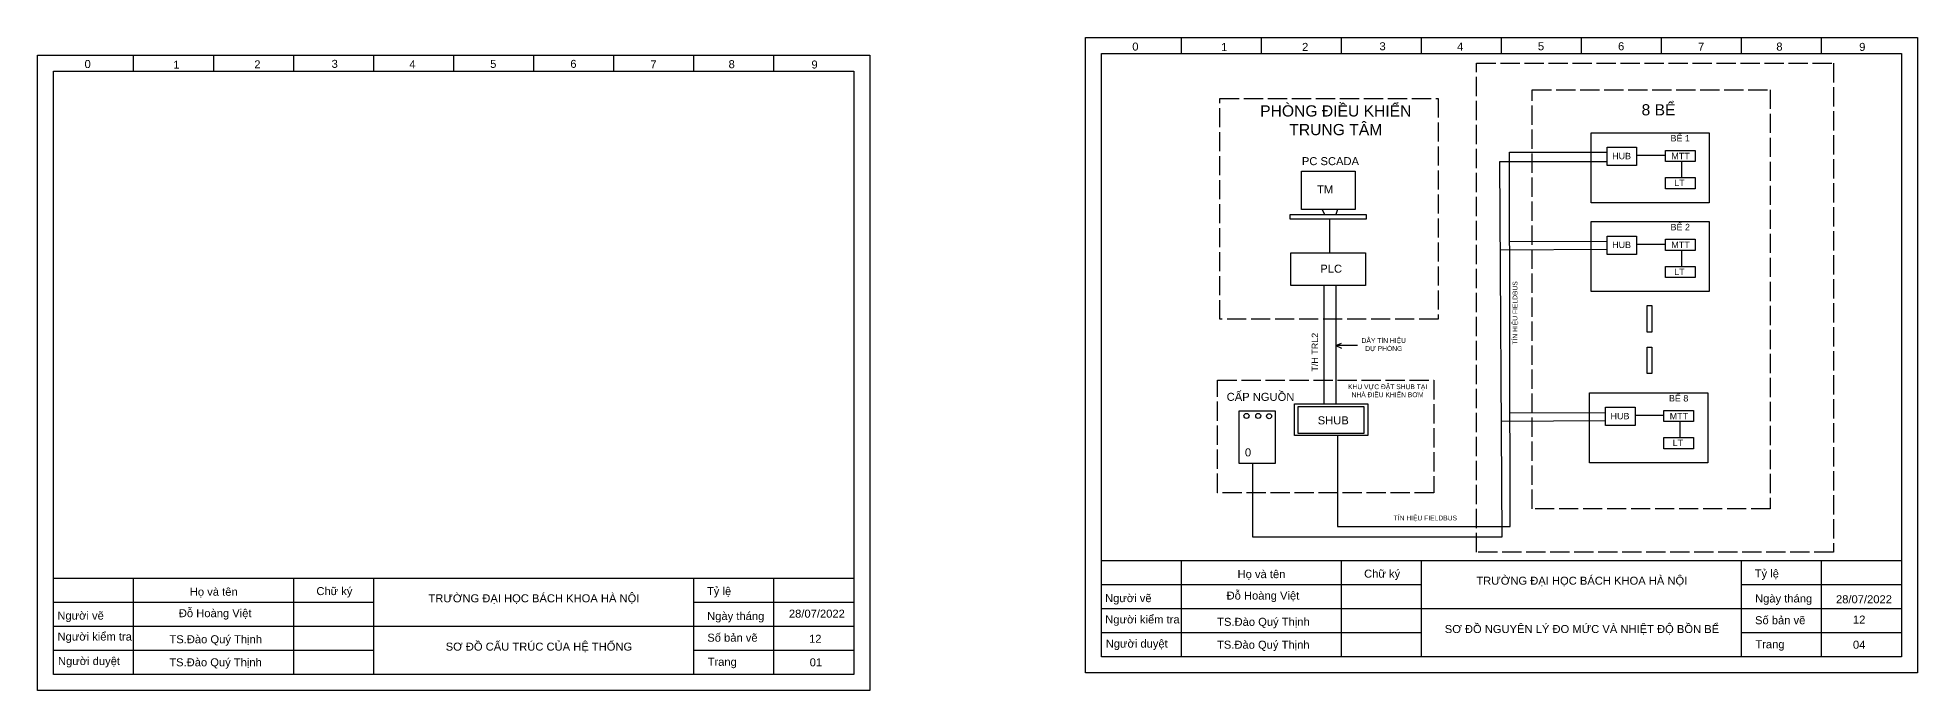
# Model space of a CAD drawing. Header units: inches. Extents: x 1923212 to 1925881, y 1073103 to 1074593.
# Drawn here: x 1923212 to 1924387, y 1074185 to 1074593 of the extents above; entities that cross this region are included whole.
import ezdxf

# ---------------------------------------------------------------- set-up
doc = ezdxf.new("R2010")
doc.units = ezdxf.units.IN
doc.header["$MEASUREMENT"] = 0
doc.linetypes.add('ACAD_ISO02W100', pattern=[15, 12, -3])
for name, color, linetype, lineweight in [('Net chu', 240, 'Continuous', 25), ('Net gach', 7, 'ACAD_ISO02W100', 25), ('Net vien', 5, 'Continuous', 25)]:
    doc.layers.add(name, color=color, linetype=linetype, lineweight=lineweight)
doc.styles.get("Standard").update_dxf_attribs({"font": 'arial.ttf'})

msp = doc.modelspace()

# ---------------------------------------------------------------- linework, layer by layer
for p, q in [((1924132.6, 1074287.2), (1924132.1, 1074521.2)), ((1924132.1, 1074521.2), (1924193.1, 1074521.2)), ((1924127.6, 1074280.7), (1924126.1, 1074515.2)), ((1924126.1, 1074515.2), (1924193.1, 1074515.2)), ((1924211.6, 1074519.2), (1924229.6, 1074519.2)), ((1924239.6, 1074515.2), (1924239.6, 1074505.2)), ((1924015.1, 1074485.3), (1924016.6, 1074482.2)), ((1924019.6, 1074479.2), (1924019.6, 1074458.2)), ((1924024.6, 1074485.3), (1924023.6, 1074482.2)), ((1924193.1, 1074465.2), (1924132.2, 1074465.1)), ((1924211.6, 1074463.7), (1924229.6, 1074463.7)), ((1924193.1, 1074460.2), (1924126.4, 1074459.8)), ((1924239.6, 1074459.7), (1924239.6, 1074449.7)), ((1924016.1, 1074437.7), (1924016.1, 1074363.8)), ((1924023.6, 1074437.7), (1924023.6, 1074363.8)), ((1924023.6, 1074400.2), (1924027.1, 1074401.7)), ((1924037.1, 1074400.2), (1924023.6, 1074400.2)), ((1924023.6, 1074400.2), (1924027.1, 1074398.7)), ((1924192.1, 1074358.2), (1924132.4, 1074358.1)), ((1924210.6, 1074356.7), (1924228.6, 1074356.7)), ((1924192.1, 1074353.2), (1924127.1, 1074352.8)), ((1924238.6, 1074352.7), (1924238.6, 1074342.7)), ((1924024.6, 1074344.1), (1924024.6, 1074287.2)), ((1923971.6, 1074326.6), (1923971.6, 1074280.7)), ((1924024.6, 1074287.2), (1924132.6, 1074287.2)), ((1923971.6, 1074280.7), (1924127.6, 1074280.7))]:
    msp.add_line(p, q)
for points in [[(1924183.2, 1074533.2), (1924257, 1074533.2), (1924257, 1074489.5), (1924183.2, 1074489.5)], [(1924193.1, 1074524.2), (1924211.6, 1074524.2), (1924211.6, 1074512.7), (1924193.1, 1074512.7)], [(1924229.6, 1074522.2), (1924248.1, 1074522.2), (1924248.1, 1074515.2), (1924229.6, 1074515.2)], [(1924002.2, 1074509.3), (1924035.8, 1074509.3), (1924035.8, 1074485.3), (1924002.2, 1074485.3)], [(1924229.6, 1074505.2), (1924248.1, 1074505.2), (1924248.1, 1074498.2), (1924229.6, 1074498.2)], [(1923995.1, 1074482.2), (1924042.6, 1074482.2), (1924042.6, 1074479.2), (1923995.1, 1074479.2)], [(1924183.2, 1074477.7), (1924257, 1074477.7), (1924257, 1074434), (1924183.2, 1074434)], [(1924193.1, 1074468.7), (1924211.6, 1074468.7), (1924211.6, 1074457.2), (1924193.1, 1074457.2)], [(1924229.6, 1074466.7), (1924248.1, 1074466.7), (1924248.1, 1074459.7), (1924229.6, 1074459.7)], [(1923995.4, 1074458.2), (1924042.1, 1074458.2), (1924042.1, 1074437.7), (1923995.4, 1074437.7)], [(1924229.6, 1074449.7), (1924248.1, 1074449.7), (1924248.1, 1074442.7), (1924229.6, 1074442.7)], [(1924218.1, 1074425.2), (1924221.1, 1074425.2), (1924221.1, 1074408.7), (1924218.1, 1074408.7)], [(1924218.1, 1074399.2), (1924221.1, 1074399.2), (1924221.1, 1074382.7), (1924218.1, 1074382.7)], [(1924182.2, 1074370.7), (1924256, 1074370.7), (1924256, 1074327), (1924182.2, 1074327)], [(1923963.3, 1074359.4), (1923985.6, 1074359.4), (1923985.6, 1074326.6), (1923963.3, 1074326.6)], [(1923997.8, 1074363.8), (1924043.7, 1074363.8), (1924043.7, 1074344.1), (1923997.8, 1074344.1)], [(1924000.1, 1074362.2), (1924041.1, 1074362.2), (1924041.1, 1074345.2), (1924000.1, 1074345.2)], [(1924192.1, 1074361.7), (1924210.6, 1074361.7), (1924210.6, 1074350.2), (1924192.1, 1074350.2)], [(1924228.6, 1074359.7), (1924247.1, 1074359.7), (1924247.1, 1074352.7), (1924228.6, 1074352.7)], [(1924228.6, 1074342.7), (1924247.1, 1074342.7), (1924247.1, 1074335.7), (1924228.6, 1074335.7)]]:
    msp.add_lwpolyline(points, close=True)
for centre in [(1923967.8, 1074356.3), (1923975.1, 1074356.3), (1923981.9, 1074356.1)]:
    msp.add_circle(centre, 1.58)
at = {"layer": 'Net gach'}
for points in [[(1924111.6, 1074576.7), (1924334.6, 1074576.7), (1924334.6, 1074271.2), (1924111.6, 1074271.2)], [(1924146.4, 1074560.1), (1924295.1, 1074560.1), (1924295.1, 1074298.2), (1924146.4, 1074298.2)], [(1923951.1, 1074554.7), (1924087.6, 1074554.7), (1924087.6, 1074416.7), (1923951.1, 1074416.7)], [(1923949.7, 1074378.6), (1924084.8, 1074378.6), (1924084.8, 1074308.3), (1923949.7, 1074308.3)]]:
    msp.add_lwpolyline(points, close=True, dxfattribs=at)
at = {"layer": 'Net vien'}
for p, q in [((1923927.1, 1074582.7), (1923927.1, 1074592.7)), ((1923977.1, 1074582.7), (1923977.1, 1074592.7)), ((1924027.1, 1074582.7), (1924027.1, 1074592.7)), ((1924077.1, 1074582.7), (1924077.1, 1074592.7)), ((1924127.1, 1074582.7), (1924127.1, 1074592.7)), ((1924177.1, 1074582.7), (1924177.1, 1074592.7)), ((1924227.1, 1074582.7), (1924227.1, 1074592.7)), ((1924277.1, 1074582.7), (1924277.1, 1074592.7)), ((1924277.1, 1074582.7), (1924277.1, 1074592.7)), ((1924277.1, 1074582.7), (1924277.1, 1074592.7)), ((1924277.1, 1074582.7), (1924277.1, 1074592.7)), ((1924277.1, 1074582.7), (1924277.1, 1074592.7)), ((1924277.1, 1074582.7), (1924277.1, 1074592.7)), ((1924277.1, 1074582.7), (1924277.1, 1074592.7)), ((1924277.1, 1074582.7), (1924277.1, 1074592.7)), ((1924327.1, 1074582.7), (1924327.1, 1074592.7)), ((1923272.3, 1074571.7), (1923272.3, 1074581.7)), ((1923322.3, 1074571.7), (1923322.3, 1074581.7)), ((1923372.3, 1074571.7), (1923372.3, 1074581.7)), ((1923422.3, 1074571.7), (1923422.3, 1074581.7)), ((1923472.3, 1074571.7), (1923472.3, 1074581.7)), ((1923522.3, 1074571.7), (1923522.3, 1074581.7)), ((1923572.3, 1074571.7), (1923572.3, 1074581.7)), ((1923622.3, 1074571.7), (1923622.3, 1074581.7)), ((1923622.3, 1074571.7), (1923622.3, 1074581.7)), ((1923622.3, 1074571.7), (1923622.3, 1074581.7)), ((1923622.3, 1074571.7), (1923622.3, 1074581.7)), ((1923622.3, 1074571.7), (1923622.3, 1074581.7)), ((1923622.3, 1074571.7), (1923622.3, 1074581.7)), ((1923622.3, 1074571.7), (1923622.3, 1074581.7)), ((1923622.3, 1074571.7), (1923622.3, 1074581.7)), ((1923672.3, 1074571.7), (1923672.3, 1074581.7)), ((1923877.1, 1074205.7), (1923877.1, 1074582.7)), ((1923877.1, 1074582.7), (1924377.1, 1074582.7)), ((1924377.1, 1074582.7), (1924377.1, 1074205.7)), ((1923222.3, 1074194.7), (1923222.3, 1074571.7)), ((1923222.3, 1074571.7), (1923722.3, 1074571.7)), ((1923722.3, 1074571.7), (1923722.3, 1074194.7)), ((1924377.1, 1074265.7), (1923877.1, 1074265.7)), ((1923927.1, 1074205.7), (1923927.1, 1074265.7)), ((1924027.1, 1074205.7), (1924027.1, 1074265.7)), ((1924077.1, 1074205.7), (1924077.1, 1074265.7)), ((1924277.1, 1074205.7), (1924277.1, 1074265.7)), ((1924327.1, 1074205.7), (1924327.1, 1074265.7)), ((1923722.3, 1074254.7), (1923222.3, 1074254.7)), ((1923272.3, 1074194.7), (1923272.3, 1074254.7)), ((1923372.3, 1074194.7), (1923372.3, 1074254.7)), ((1923422.3, 1074194.7), (1923422.3, 1074254.7)), ((1923622.3, 1074194.7), (1923622.3, 1074254.7)), ((1923672.3, 1074194.7), (1923672.3, 1074254.7)), ((1924077.1, 1074250.7), (1923877.1, 1074250.7)), ((1924377.1, 1074250.7), (1924277.1, 1074250.7)), ((1923422.3, 1074239.7), (1923222.3, 1074239.7)), ((1923722.3, 1074239.7), (1923622.3, 1074239.7)), ((1924377.1, 1074235.7), (1923877.1, 1074235.7)), ((1923722.3, 1074224.7), (1923222.3, 1074224.7)), ((1924077.1, 1074220.7), (1923877.1, 1074220.7)), ((1924377.1, 1074220.7), (1924277.1, 1074220.7)), ((1923422.3, 1074209.7), (1923222.3, 1074209.7)), ((1923722.3, 1074209.7), (1923622.3, 1074209.7)), ((1924377.1, 1074205.7), (1923877.1, 1074205.7)), ((1924377.1, 1074205.7), (1923877.1, 1074205.7)), ((1923722.3, 1074194.7), (1923222.3, 1074194.7)), ((1923722.3, 1074194.7), (1923222.3, 1074194.7))]:
    msp.add_line(p, q, dxfattribs=at)
for points in [[(1923867.1, 1074195.7), (1923867.1, 1074592.7), (1924387.1, 1074592.7), (1924387.1, 1074195.7), (1923867.1, 1074195.7)], [(1923212.3, 1074184.7), (1923212.3, 1074581.7), (1923732.3, 1074581.7), (1923732.3, 1074184.7), (1923212.3, 1074184.7)]]:
    msp.add_lwpolyline(points, close=True, dxfattribs=at)

# ---------------------------------------------------------------- texts
at = {"attachment_point": 1}
for s, width, insert, char_height in [('\\pxqc;PHÒNG ĐIỀU KHIỂN TRUNG TÂM', 99.977, (1923973.6, 1074550.4), 7), ('\\pxqc;8 BỂ', 99.977, (1924175.3, 1074551.1), 7), ('\\pxqc;DÂY TÍN HIỆU DỰ PHÒNG', 32.949, (1924037.1, 1074404.9), 3), ('\\pxqc;KHU VỰC ĐẶT SHUB TẠI NHÀ ĐIỀU KHIỂN BƠM', 52.726, (1924029.6, 1074376), 3), ('\\pxqc; TÍN HIỆU FIELDBUS', 43.738, (1924057.1, 1074294), 3)]:
    msp.add_mtext_dynamic_manual_height_columns(s, width=width, gutter_width=25, heights=[0], dxfattribs=dict(at, insert=insert, char_height=char_height))
at = {"color": 0, "attachment_point": 1}
for s, width, insert, char_height in [('BỂ 1', 14.325, (1924232.8, 1074531.8), 4), ('HUB', 14.325, (1924196.3, 1074520.7), 4), ('MTT', 14.325, (1924233.3, 1074520.7), 4), ('PC SCADA', 43.375, (1924002.4, 1074518), 5), ('TM', 43.375, (1924011.9, 1074500.3), 5), ('LT', 14.325, (1924235.1, 1074503.9), 4), ('BỂ 2', 14.325, (1924232.8, 1074476.3), 4), ('HUB', 14.325, (1924196.3, 1074465.2), 4), ('MTT', 14.325, (1924233.3, 1074465.2), 4), ('PLC', 43.375, (1924013.9, 1074450.8), 5), ('LT', 14.325, (1924235.1, 1074448.4), 4), ('CẤP NGUỒN', 43.375, (1923955.4, 1074370.7), 5), ('BỂ 8', 14.325, (1924231.8, 1074369.3), 4), ('HUB', 14.325, (1924195.3, 1074358.2), 4), ('MTT', 14.325, (1924232.3, 1074358.2), 4), ('SHUB', 43.375, (1924012.3, 1074356), 5), ('0', 43.375, (1923966.8, 1074336), 5), ('LT', 14.325, (1924234.1, 1074341.4), 4)]:
    msp.add_mtext_dynamic_manual_height_columns(s, width=width, gutter_width=13.1, heights=[2.29], dxfattribs=dict(at, insert=insert, char_height=char_height))
at = {"insert": (1924134.1, 1074398.2), "char_height": 3, "attachment_point": 1, "rotation": 90}
msp.add_mtext_dynamic_manual_height_columns('\\pxqc; TÍN HIỆU FIELDBUS', width=43.738, gutter_width=25, heights=[0], dxfattribs=at)
at = {"color": 0, "insert": (1924008.5, 1074384), "char_height": 4, "attachment_point": 1, "rotation": 90}
msp.add_mtext_dynamic_manual_height_columns('T/H TRL2', width=43.375, gutter_width=13.1, heights=[2.29], dxfattribs=at)
at = {"layer": 'Net chu', "char_height": 5, "attachment_point": 1}
for s, width, heights, insert in [('0', 5.543, [0], (1923896.4, 1074589.6)), ('1', 5.543, [0], (1923951.9, 1074589.3)), ('2', 5.543, [0], (1924002.5, 1074589.4)), ('3', 5.543, [0], (1924050.9, 1074589.8)), ('4', 5.543, [0], (1924099.4, 1074589.6)), ('5', 5.543, [0], (1924149.9, 1074589.8)), ('6', 5.543, [0], (1924200, 1074589.8)), ('7', 5.543, [0], (1924250, 1074589.5)), ('8', 5.543, [0], (1924298.9, 1074589.6)), ('9', 5.543, [0], (1924350.7, 1074589.4)), ('0', 5.543, [0], (1923241.6, 1074578.7)), ('1', 5.543, [0], (1923297.1, 1074578.3)), ('2', 5.543, [0], (1923347.7, 1074578.5)), ('3', 5.543, [0], (1923396, 1074578.8)), ('4', 5.543, [0], (1923444.6, 1074578.6)), ('5', 5.543, [0], (1923495.1, 1074578.8)), ('6', 5.543, [0], (1923545.2, 1074578.8)), ('7', 5.543, [0], (1923595.2, 1074578.5)), ('8', 5.543, [0], (1923644.1, 1074578.6)), ('9', 5.543, [0], (1923695.9, 1074578.4)), ('\\pxqc;Họ và tên', 58.684, [0], (1923947.8, 1074259.9)), ('\\pxqc;Chữ ký', 33.323, [0], (1924035.9, 1074260.2)), ('\\pxqc;TRƯỜNG ĐẠI HỌC BÁCH KHOA HÀ NỘI', 142.89, [0], (1924105.9, 1074255.8)), ('\\pxql;Tỷ lệ', 33.323, [0], (1924285.4, 1074260.3)), ('\\pxqc;Họ và tên', 58.684, [0], (1923293, 1074248.9)), ('\\pxqc;Chữ ký', 33.323, [0], (1923381.1, 1074249.3)), ('\\pxqc;TRƯỜNG ĐẠI HỌC BÁCH KHOA HÀ NỘI', 142.89, [0], (1923451, 1074244.8)), ('\\pxql;Tỷ lệ', 33.323, [0], (1923630.6, 1074249.3)), ('\\pxql;Người vẽ', 41.508, [0], (1923879.4, 1074244.9)), ('\\pxqc;Đỗ Hoàng Việt', 92.893, [0], (1923931.6, 1074246.5)), ('\\pxql;Ngày tháng', 36.697, [0], (1924285.6, 1074244.7)), ('28/07/2022', 6.195, [0], (1924336.2, 1074244.2)), ('\\pxql;Người vẽ', 41.508, [0], (1923224.6, 1074234)), ('\\pxqc;Đỗ Hoàng Việt', 92.893, [0], (1923276.8, 1074235.5)), ('\\pxql;Ngày tháng', 36.697, [0], (1923630.7, 1074233.7)), ('28/07/2022', 6.195, [0], (1923681.8, 1074235.2)), ('Người kiểm tra', 49.606, [0], (1923879.5, 1074231.6)), ('\\pxqc;TS.Đào Quý Thịnh', 58.551, [0], (1923949.1, 1074230.1)), ('SƠ ĐỒ NGUYÊN LÝ ĐO MỨC VÀ NHIỆT ĐỘ BỒN BỂ', 195.395, [7.37], (1924091.7, 1074225.6)), ('\\pxql;Số bản vẽ', 33.323, [0], (1924285.6, 1074231.1)), ('12', 6.195, [0], (1924346.8, 1074231.5)), ('Người kiểm tra', 49.606, [0], (1923224.7, 1074220.9)), ('\\pxqc;TS.Đào Quý Thịnh', 58.551, [0], (1923294.3, 1074219.2)), ('SƠ ĐỒ CẤU TRÚC CỦA HỆ THỐNG', 146.174, [0], (1923467.3, 1074214.6)), ('\\pxql;Số bản vẽ', 33.323, [0], (1923630.8, 1074220.2)), ('12', 6.195, [0], (1923694.4, 1074219.5)), ('\\pxql;Người duyệt', 41.508, [0], (1923879.8, 1074216.5)), ('\\pxqc;TS.Đào Quý Thịnh', 58.551, [0], (1923949, 1074215.8)), ('\\pxql;Trang', 33.323, [0], (1924285.8, 1074216.1)), ('04', 6.195, [0], (1924346.8, 1074215.8)), ('\\pxql;Người duyệt', 41.508, [0], (1923225, 1074205.6)), ('\\pxqc;TS.Đào Quý Thịnh', 58.551, [0], (1923294.2, 1074204.8)), ('\\pxql;Trang', 33.323, [0], (1923631, 1074205.1)), ('01', 6.195, [0], (1923694.8, 1074204.8))]:
    msp.add_mtext_dynamic_manual_height_columns(s, width=width, gutter_width=25, heights=heights, dxfattribs=dict(at, insert=insert))

doc.saveas('drawing.dxf')
